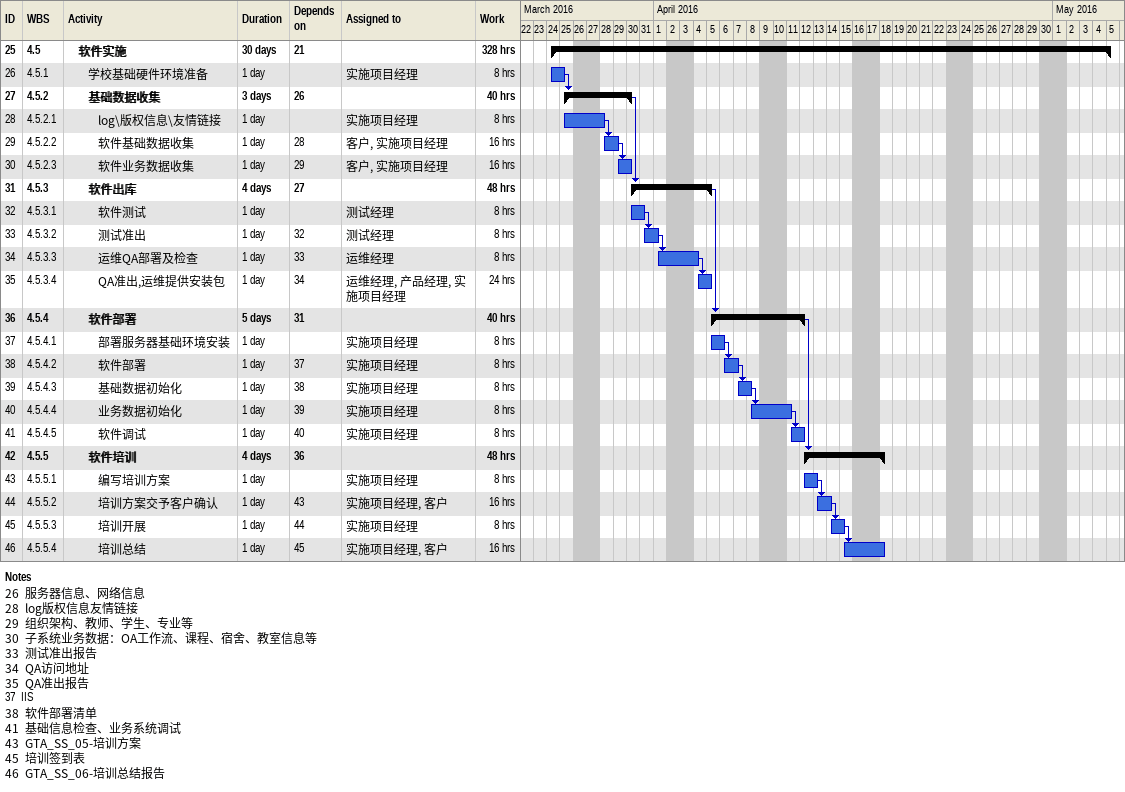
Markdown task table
| ID | WBS | Task | Duration | Start | Finish | Predecessors | Resources | Work (h) |
|---|---|---|---|---|---|---|---|---|
| 25 | 4.5 | **软件实施** | 30d | 2016-03-24 | 2016-05-05 | 21 |  | 328 |
| 26 | 4.5.1 | 学校基础硬件环境准备 | 1d | 2016-03-24 | 2016-03-25 |  | 实施项目经理 | 8 |
| 27 | 4.5.2 | **基础数据收集** | 3d | 2016-03-25 | 2016-03-30 | 26 |  | 40 |
| 28 | 4.5.2.1 | log\版权信息\友情链接 | 1d | 2016-03-25 | 2016-03-28 |  | 实施项目经理 | 8 |
| 29 | 4.5.2.2 | 软件基础数据收集 | 1d | 2016-03-28 | 2016-03-29 | 28 | 客户, 实施项目经理 | 16 |
| 30 | 4.5.2.3 | 软件业务数据收集 | 1d | 2016-03-29 | 2016-03-30 | 29 | 客户, 实施项目经理 | 16 |
| 31 | 4.5.3 | **软件出库** | 4d | 2016-03-30 | 2016-04-05 | 27 |  | 48 |
| 32 | 4.5.3.1 | 软件测试 | 1d | 2016-03-30 | 2016-03-31 |  | 测试经理 | 8 |
| 33 | 4.5.3.2 | 测试准出 | 1d | 2016-03-31 | 2016-04-01 | 32 | 测试经理 | 8 |
| 34 | 4.5.3.3 | 运维QA部署及检查 | 1d | 2016-04-01 | 2016-04-04 | 33 | 运维经理 | 8 |
| 35 | 4.5.3.4 | QA准出,运维提供安装包 | 1d | 2016-04-04 | 2016-04-05 | 34 | 运维经理, 产品经理, 实施项目经理 | 24 |
| 36 | 4.5.4 | **软件部署** | 5d | 2016-04-05 | 2016-04-12 | 31 |  | 40 |
| 37 | 4.5.4.1 | 部署服务器基础环境安装 | 1d | 2016-04-05 | 2016-04-06 |  | 实施项目经理 | 8 |
| 38 | 4.5.4.2 | 软件部署 | 1d | 2016-04-06 | 2016-04-07 | 37 | 实施项目经理 | 8 |
| 39 | 4.5.4.3 | 基础数据初始化 | 1d | 2016-04-07 | 2016-04-08 | 38 | 实施项目经理 | 8 |
| 40 | 4.5.4.4 | 业务数据初始化 | 1d | 2016-04-08 | 2016-04-11 | 39 | 实施项目经理 | 8 |
| 41 | 4.5.4.5 | 软件调试 | 1d | 2016-04-11 | 2016-04-12 | 40 | 实施项目经理 | 8 |
| 42 | 4.5.5 | **软件培训** | 4d | 2016-04-12 | 2016-04-18 | 36 |  | 48 |
| 43 | 4.5.5.1 | 编写培训方案 | 1d | 2016-04-12 | 2016-04-13 |  | 实施项目经理 | 8 |
| 44 | 4.5.5.2 | 培训方案交予客户确认 | 1d | 2016-04-13 | 2016-04-14 | 43 | 实施项目经理, 客户 | 16 |
| 45 | 4.5.5.3 | 培训开展 | 1d | 2016-04-14 | 2016-04-15 | 44 | 实施项目经理 | 8 |
| 46 | 4.5.5.4 | 培训总结 | 1d | 2016-04-15 | 2016-04-18 | 45 | 实施项目经理, 客户 | 16 |

Notes
- 26: 服务器信息、网络信息
- 28: log版权信息友情链接
- 29: 组织架构、教师、学生、专业等
- 30: 子系统业务数据：OA工作流、课程、宿舍、教室信息等
- 33: 测试准出报告
- 34: QA访问地址
- 35: QA准出报告
- 37: IIS
- 38: 软件部署清单
- 41: 基础信息检查、业务系统调试
- 43: GTA_SS_05-培训方案
- 45: 培训签到表
- 46: GTA_SS_06-培训总结报告
